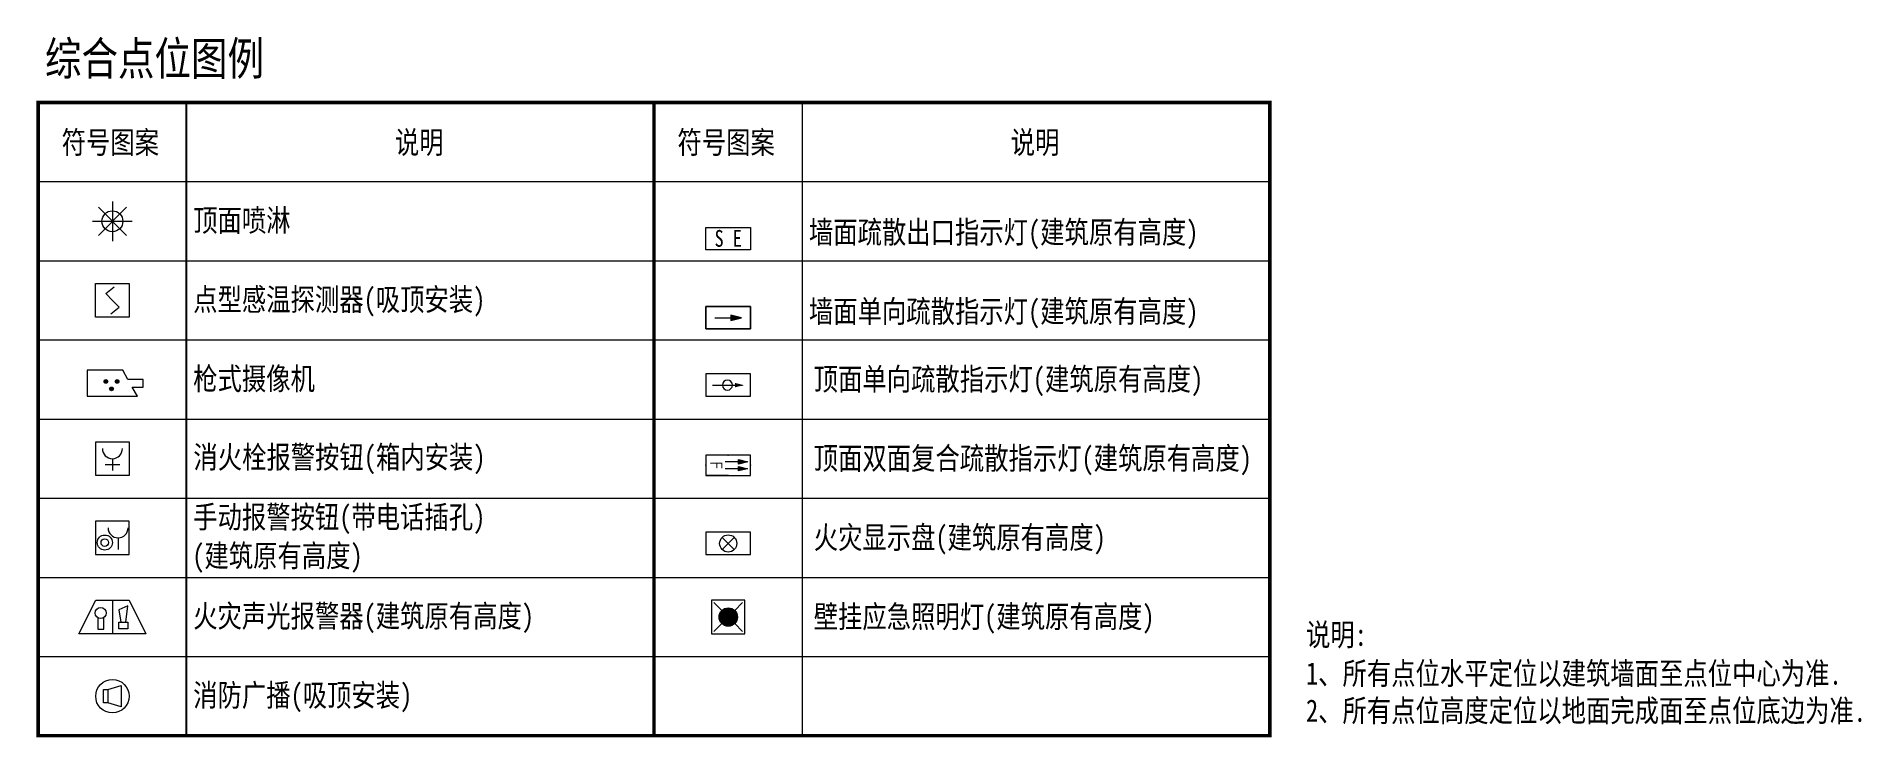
# Model space of a CAD drawing. Header units: millimetres. Extents: x 0 to 164, y 0 to 63.
import ezdxf
from ezdxf.enums import TextEntityAlignment as Align

# ---------------------------------------------------------------- set-up
doc = ezdxf.new("R2010")
doc.units = ezdxf.units.MM
doc.header["$LTSCALE"] = 10
doc.layers.get('0').update_dxf_attribs({"linetype": 'CONTINUOUS'})
for name, color, linetype, lineweight in [('B☆01 新建墙体尺寸', 44, 'CONTINUOUS', 0), ('P★12 文字说明', 50, 'CONTINUOUS', 0), ('X▲04 消防、烟感喷淋、喇叭', 14, 'CONTINUOUS', 0)]:
    doc.layers.add(name, color=color, linetype=linetype, lineweight=lineweight)
doc.styles.add('_TEL_ATTDEF', font='GBENOR.shx', dxfattribs={"width": 0.8, "height": 3, "bigfont": 'gbcbig.shx'})
doc.styles.add('_TEL_DIM', font='geniso.shx', dxfattribs={"width": 0.7, "height": 3.5, "bigfont": 'gbcbig.shx'})
doc.styles.add('文字', font='SimSun.ttf', dxfattribs={"width": 0.8})

# ---------------------------------------------------------------- blocks, each defined once
blk = doc.blocks.new('WR_11100035')
for p, q in [((-2, 0), (-2, -2)), ((2, 0), (-2, 0)), ((2, -2), (2, 0)), ((-2, -2), (2, -2))]:
    blk.add_line(p, q)
for points in [[(-0.54, -0.46), (0.54, -1.54)], [(-0.54, -1.54), (0.54, -0.46)]]:
    blk.add_lwpolyline(points)
blk.add_circle((0, -1), 0.768)
blk = doc.blocks.new('*U42')
blk.add_blockref('WR_11100035', (0, 0.5))
blk = doc.blocks.new('WR_11104159')
for p, q in [((-2, 0), (-2, -2)), ((2, 0), (-2, 0)), ((-1.4, -1), (1.27, -1)), ((2, -2), (2, 0)), ((-2, -2), (2, -2))]:
    blk.add_line(p, q)
blk.add_ellipse((-0.07, -1), major_axis=(-0.444, 0.001), ratio=1, start_param=3.144487, end_param=9.427672)
blk.add_solid([(0.6, -1.2), (1.4, -1), (0.6, -0.8)])
blk = doc.blocks.new('*U43')
blk.add_blockref('WR_11104159', (0, 0.5))
blk = doc.blocks.new('WR_11100669')
blk.add_hatch(color=256).paths.add_polyline_path([(0.23, -1), (0.23, -1.24), (1.19, -1), (0.23, -0.76)])
for p, q in [((-2, 0, 0), (2, 0, 0)), ((2, 0, 0), (-2, 0, 0)), ((-2, 0, 0), (-2, -2, 0)), ((-2, -2, 0), (-2, 0, 0)), ((-1.19, -1, 0), (0.23, -1, 0)), ((-1.19, -1, 0), (0.23, -1, 0)), ((1.19, -1, 0), (0.23, -0.76, 0)), ((0.23, -0.76, 0), (0.23, -1, 0)), ((0.23, -1, 0), (0.23, -1.24, 0)), ((0.23, -1.24, 0), (1.19, -1, 0)), ((2, -2, 0), (2, 0, 0)), ((2, 0, 0), (2, -2, 0)), ((-2, -2, 0), (2, -2, 0)), ((2, -2, 0), (-2, -2, 0))]:
    blk.add_line(p, q)
blk = doc.blocks.new('*U44')
blk.add_blockref('WR_11100669', (0, 0.5, 0))
blk = doc.blocks.new('疏散出口指示')
blk.add_lwpolyline([(2, -2), (-2, -2), (-2, 0), (2, 0)], close=True)
at = {"style": '文字', "width": 0.8}
blk.add_text('S E', height=1.5, dxfattribs=at).set_placement((0, -1.72, 0.04), align=Align.CENTER)
blk = doc.blocks.new('*U34')
blk.add_blockref('疏散出口指示', (0, 0.5))
blk = doc.blocks.new('消防广播（吸顶安装）')
for p, q in [((-0.8, -0.6), (-0.8, 0.6)), ((-0.8, 0.6), (-0.4, 0.6)), ((-0.4, 0.6), (0.8, 0.96)), ((-0.4, 0.6), (-0.4, -0.6)), ((0.8, 0.96), (0.8, -0.96)), ((-0.4, -0.6), (-0.8, -0.6)), ((0.8, -0.96), (-0.4, -0.6))]:
    blk.add_line(p, q)
at = {"ltscale": 300}
blk.add_circle((0, 0), 1.5, dxfattribs=at)
blk = doc.blocks.new('*U35')
blk.add_blockref('消防广播（吸顶安装）', (0, 0))
blk = doc.blocks.new('声光报警按钮1')
for p, q in [((0, 1.5), (0, -1.5)), ((1.37, 0.99), (0.58, 0.63)), ((0.58, 0.63), (0.76, -0.45)), ((1.19, -0.45), (1.37, 0.99)), ((-1.32, -0.05), (-1.32, -1.08)), ((-1.32, -1.08), (-0.78, -1.08)), ((-0.78, -1.08), (-0.78, -0.05)), ((0.58, -0.45), (1.37, -0.45)), ((0.58, -1.06), (0.58, -0.45)), ((1.37, -1.06), (0.58, -1.06)), ((1.37, -0.45), (1.37, -1.06))]:
    blk.add_line(p, q)
blk.add_lwpolyline([(-1.5, 1.5), (1.5, 1.5), (3, -1.5), (-3, -1.5)], close=True)
blk.add_circle((-1.05, 0.36), 0.499)
blk = doc.blocks.new('*U36')
blk.add_blockref('声光报警按钮1', (0, 0))
blk = doc.blocks.new('手动报警按钮')
blk.add_line((0.69, 0), (0.69, -1.42))
blk.add_lwpolyline([(2.03, 2.03), (-2.03, 2.03), (-2.03, -2.03), (2.03, -2.03), (2.03, 2.03), (-2.03, 2.03)])
for radius in [0.914, 0.457]:
    blk.add_circle((-0.92, -0.57), radius)
blk.add_arc((0.69, 1.21), 1.21, 180, 0)
blk = doc.blocks.new('*U40')
at = {"xscale": 0.7407407407402085, "yscale": 0.7407407407402085, "zscale": 0.7407407407402085}
blk.add_blockref('手动报警按钮', (0, 0), dxfattribs=at)
blk = doc.blocks.new('消防栓报警按钮')
for p, q in [((0, 0), (0, -1.05)), ((-0.66, -0.51), (0.66, -0.51))]:
    blk.add_line(p, q)
blk.add_lwpolyline([(-1.5, 1.5), (1.5, 1.5), (1.5, -1.5), (-1.5, -1.5), (-1.5, 1.5), (1.5, 1.5)])
blk.add_arc((0, 0.9), 0.9, 180, 0)
blk = doc.blocks.new('*U41')
blk.add_blockref('消防栓报警按钮', (0, 0))
blk = doc.blocks.new('WR_11102264')
h = blk.add_hatch(color=256)
h.dxf.hatch_style = 1
edge = h.paths.add_edge_path()
edge.add_arc((-0.33, -1.67), 0.167, 0, 360)
edge = h.paths.add_edge_path()
edge.add_arc((-0.83, -1), 0.167, 0, 360)
edge = h.paths.add_edge_path()
edge.add_arc((0.17, -1), 0.167, 0, 360)
blk.add_lwpolyline([(2.5, -1.5), (2.5, -0.83), (1.14, -0.83), (0.67, 0), (-2.5, 0), (-2.5, -2.33), (2, -2.33), (1.52, -1.5), (2.5, -1.5), (2.5, -0.83)])
for centre in [(-0.83, -1), (-0.33, -1.67), (0.17, -1)]:
    blk.add_circle(centre, 0.167)
blk = doc.blocks.new('*U37')
blk.add_blockref('WR_11102264', (0.25, 0.83))
blk = doc.blocks.new('烟感')
blk.add_lwpolyline([(0.188, -0.188), (-0.188, -0.188), (-0.188, 0.188), (0.188, 0.188)], close=True)
blk.add_lwpolyline([(-0.019, -0.15), (0.075, -0.075), (0, 0), (-0.075, 0.075), (0.019, 0.15)])
blk = doc.blocks.new('*U38')
at = {"xscale": 7.999999958905391, "yscale": 7.999999958905391, "zscale": 7.999999958905391}
blk.add_blockref('烟感', (0, 0), dxfattribs=at)
blk = doc.blocks.new('喷淋')
for p, q in [((0, -71.2), (0, 71.3)), ((71.3, 0), (-71.2, 0))]:
    blk.add_line(p, q)
at = {"color": 251}
for p, q in [((50.4, 50.4), (-50.4, -50.4)), ((-50.4, 50.4), (50.4, -50.4))]:
    blk.add_line(p, q, dxfattribs=at)
blk.add_circle((0, 0), 37.5)
blk = doc.blocks.new('顶面喷淋')
at = {"xscale": 0.01, "yscale": 0.01, "zscale": 0.01}
blk.add_blockref('喷淋', (0, 0, 0), dxfattribs=at)
blk = doc.blocks.new('*U39')
at = {"xscale": 2.499999987157908, "yscale": 2.499999987157908, "zscale": 2.499999987157908, "rotation": 45.00000000022737}
blk.add_blockref('顶面喷淋', (0, 0), dxfattribs=at)
blk = doc.blocks.new('WR_11103592')
blk.add_hatch(color=256).paths.add_polyline_path([(0.82, 0, 1), (-0.82, 0, 1)])
for p, q in [((-1.29, 1.29), (-0.58, 0.58)), ((0.58, 0.58), (1.29, 1.29)), ((-1.29, -1.29), (-0.58, -0.58)), ((0.58, -0.58), (1.29, -1.29))]:
    blk.add_line(p, q)
blk.add_lwpolyline([(1.5, 1.5), (-1.5, 1.5), (-1.5, -1.5), (1.5, -1.5)], close=True)
blk.add_circle((0, 0), 0.824)
blk = doc.blocks.new('*U33')
blk.add_blockref('WR_11103592', (0, 0))
blk = doc.blocks.new('$equip$00003181')
for points in [[(-0.332, 0.512), (-0.332, 0.368), (-0.62, 0.44)], [(-0.332, 0.292), (-0.332, 0.148), (-0.62, 0.22)]]:
    blk.add_hatch(color=256).paths.add_polyline_path(points)
for p, q in [((0.72, 0.66), (-0.72, 0.66)), ((-0.72, 0.66), (-0.72, 0)), ((0, 0.66), (0.72, 0.66)), ((0.72, 0), (0.72, 0.66)), ((-0.72, 0), (0.72, 0)), ((-0.624, 0.44), (0.096, 0.44)), ((-0.624, 0.22), (0.096, 0.22)), ((-0.62, 0.44), (-0.332, 0.512)), ((-0.332, 0.368), (-0.62, 0.44)), ((-0.62, 0.22), (-0.332, 0.292)), ((-0.332, 0.148), (-0.62, 0.22)), ((-0.332, 0.512), (-0.332, 0.368)), ((-0.332, 0.292), (-0.332, 0.148))]:
    blk.add_line(p, q)
blk.add_lwpolyline([(-0.72, 0.66), (-0.72, 0), (0.72, 0), (0.72, 0.66), (-0.72, 0.66), (-0.72, 0)])
for p in [(0, 0.66), (-0.72, 0.33), (0, 0), (0.72, 0.33)]:
    blk.add_point(p)
at = {"style": '_TEL_DIM'}
blk.add_attdef('$TEXT$', text='', height=0.4, dxfattribs=at).set_placement((0.388, 0.33), align=Align.MIDDLE_CENTER)
at = {"style": '_TEL_DIM', "flags": 1}
for tag in ['A', 'REMARK']:
    blk.add_attdef(tag, text='', height=0.00002, dxfattribs=at).set_placement((0, 0), align=Align.MIDDLE_CENTER)
blk = doc.blocks.new('A$C370B387A')
at = {"ltscale": 0.2}
ref = blk.add_blockref('$equip$00003181', (102, -3947, 0), dxfattribs=dict(at, xscale=400, yscale=400, zscale=400, rotation=90))
ref.add_attrib('$TEXT$', 'F', dxfattribs={"color": 7, "height": 160, "rotation": 180, "style": '_TEL_ATTDEF'}).set_placement((-30, -3792, 0), align=Align.MIDDLE_CENTER)

msp = doc.modelspace()

# ---------------------------------------------------------------- linework, layer by layer
at = {"color": 123}
msp.add_line((13.64, 0), (13.64, 56.71), dxfattribs=at)
at = {"layer": 'B☆01 新建墙体尺寸'}
for p, q in [((68.84, 0), (68.84, 56.71)), ((0.34, 49.62), (110.74, 49.62)), ((0.34, 42.53), (110.74, 42.53)), ((0.34, 35.44), (110.74, 35.44)), ((0.34, 28.35), (110.74, 28.35)), ((0.34, 21.26), (110.74, 21.26)), ((0.34, 14.18), (110.74, 14.18)), ((0.34, 7.09), (110.74, 7.09))]:
    msp.add_line(p, q, dxfattribs=at)
at = {"layer": 'B☆01 新建墙体尺寸', "const_width": 0.312}
msp.add_lwpolyline([(0.34, 56.71), (110.74, 56.71), (110.74, 0), (0.34, 0)], close=True, dxfattribs=at)
msp.add_lwpolyline([(55.54, 0), (55.54, 56.71)], dxfattribs=at)

# ---------------------------------------------------------------- block references
at = {"layer": 'X▲04 消防、烟感喷淋、喇叭'}
for name, p in [('*U39', (6.99, 46.07)), ('*U34', (62.19, 45.01)), ('*U38', (6.99, 38.99)), ('*U44', (62.19, 37.93)), ('*U37', (6.99, 31.9)), ('*U43', (62.19, 31.9)), ('*U41', (6.99, 24.81)), ('*U40', (6.99, 17.72)), ('*U42', (62.19, 17.72)), ('*U36', (6.99, 10.63)), ('*U33', (62.19, 10.63)), ('*U35', (6.99, 3.54))]:
    msp.add_blockref(name, p, dxfattribs=at)
at = {"layer": 'X▲04 消防、烟感喷淋、喇叭', "xscale": 0.006944444444524706, "yscale": 0.006944444444524706, "zscale": 0.006944444444524706, "rotation": 90}
msp.add_blockref('A$C370B387A', (34.78, 24.43), dxfattribs=at)

# ---------------------------------------------------------------- texts
at = {"layer": 'P★12 文字说明', "style": '文字', "width": 0.8}
for s, height, p in [('综合点位图例', 3, (0.94, 59.15)), ('符号图案', 2, (2.44, 52.14)), ('说明', 2, (32.31, 52.14)), ('符号图案', 2, (57.64, 52.14)), ('说明', 2, (87.51, 52.14)), ('顶面喷淋', 2, (14.23, 45.16)), ('墙面疏散出口指示灯(建筑原有高度)', 2, (69.42, 44.1)), ('点型感温探测器(吸顶安装)', 2, (14.23, 38.07)), ('墙面单向疏散指示灯(建筑原有高度)', 2, (69.42, 37.01)), ('枪式摄像机', 2, (14.23, 30.98)), ('顶面单向疏散指示灯(建筑原有高度)', 2, (69.85, 30.94)), ('消火栓报警按钮(箱内安装)', 2, (14.25, 23.95)), ('顶面双面复合疏散指示灯(建筑原有高度)', 2, (69.85, 23.85)), ('手动报警按钮(带电话插孔)', 2, (14.23, 18.59)), ('火灾显示盘(建筑原有高度)', 2, (69.85, 16.76)), ('(建筑原有高度)', 2, (14.15, 15.12)), ('火灾声光报警器(建筑原有高度)', 2, (14.23, 9.72)), ('壁挂应急照明灯(建筑原有高度)', 2, (69.85, 9.67)), ('说明:', 2, (113.98, 8.05)), ('1、所有点位水平定位以建筑墙面至点位中心为准.', 2, (113.98, 4.58)), ('消防广播(吸顶安装)', 2, (14.23, 2.63)), ('2、所有点位高度定位以地面完成面至点位底边为准.', 2, (113.98, 1.25))]:
    msp.add_text(s, height=height, dxfattribs=at).set_placement(p)

doc.saveas('drawing.dxf')
